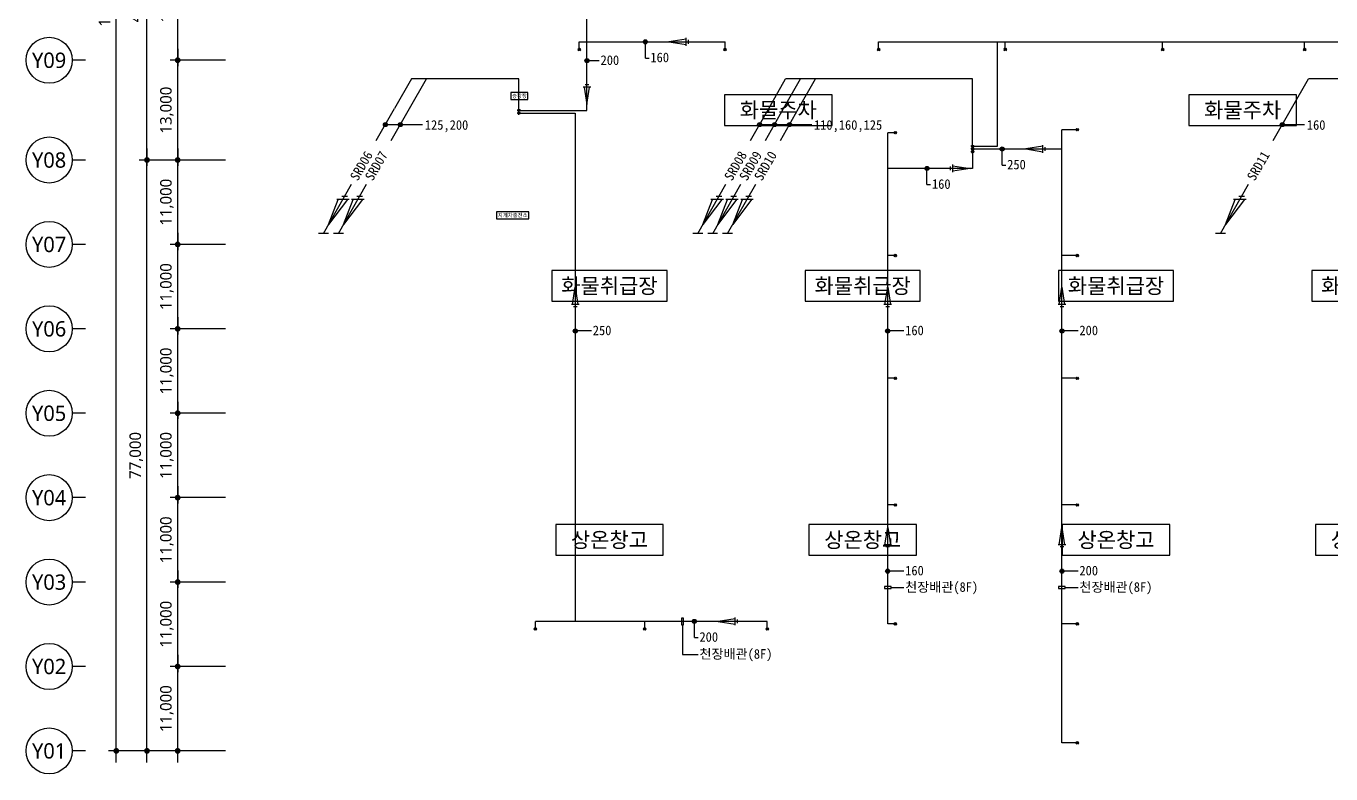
# Model space of a CAD drawing. Header units: millimetres. Extents: x 5104319 to 7084979, y 3076390 to 3633130.
# Drawn here: x 5997062 to 6167058, y 3392701 to 3490152 of the extents above; entities that cross this region are included whole.
import ezdxf
from ezdxf.enums import TextEntityAlignment as Align

# ---------------------------------------------------------------- set-up
doc = ezdxf.new("R2010")
doc.units = ezdxf.units.MM
doc.header["$PDMODE"] = 1
doc.layers.get('Defpoints').update_dxf_attribs({"color": 140})
for name, color, linetype, lineweight in [('A-AXIS-BUBL', 7, 'Continuous', 25), ('A-DIMS', 7, 'Continuous', 25), ('A-XXXX-TXT2', 3, 'Continuous', 25)]:
    doc.layers.add(name, color=color, linetype=linetype, lineweight=lineweight)
for name, color, linetype in [('ARCH', 8, 'Continuous'), ('사이포닉0', 3, 'Continuous'), ('사이포닉1', 3, 'Continuous')]:
    doc.layers.add(name, color=color, linetype=linetype)
doc.styles.add('HY울릉도L', font='')
doc.styles.add('XR-평면도$0$맑은 고딕', font='malgun.ttf')
doc.styles.add('맑은고딕', font='malgun.ttf')
doc.styles.add('사이포닉', font='')
doc.styles.get('HY울릉도L').set_extended_font_data('Dotum')
doc.styles.get('사이포닉').set_extended_font_data('GulimChe')
doc.dimstyles.new('CDIM', dxfattribs={"dimtxt": 3, "dimasz": 1.5, "dimexe": 2, "dimexo": 1, "dimgap": 1, "dimtad": 1, "dimdec": 0, "dimrnd": 0.5, "dimzin": 0, "dimdsep": 32, "dimlunit": 6, "dimtxsty": 'HY울릉도L', "dimblk1": '_CIDOT', "dimblk2": '_CIDOT', "dimsah": 1, "dimcen": 5.5, "dimclrd": 2, "dimclre": 2, "dimclrt": 7, "dimadec": 0, "dimazin": 0, "dimtfac": 1, "dimtdec": 0, "dimtix": 1, "dimtmove": 2, "dimatfit": 1, "dimldrblk": '_CIDOT', "dimfxl": 1, "dimtolj": 1, "dimtzin": 0, "dimlwd": -1, "dimarcsym": 0})

# ---------------------------------------------------------------- blocks, each defined once
blk = doc.blocks.new('_CIDOT')
at = {"color": 0, "linetype": 'ByBlock'}
blk.add_line((2, 0), (-1, 0), dxfattribs=at)
at = {"color": 0, "linetype": 'ByBlock', "const_width": 0.5}
blk.add_lwpolyline([(-0.25, 0, 1), (0.25, 0, 1)], format="xyb", close=True, dxfattribs=at)
blk = doc.blocks.new('*D8')
at = {"layer": 'A-DIMS', "lineweight": -2, "transparency": 16777216}
for p, q in [((93193, 67121), (85943, 67121)), ((93193, 56121), (85943, 56121))]:
    blk.add_line(p, q, dxfattribs=at)
at = {"layer": 'A-DIMS', "transparency": 16777216}
blk.add_line((86943, 56871), (86943, 66371), dxfattribs=at)
at = {"layer": 'Defpoints', "color": 0, "transparency": 16777216}
for p in [(86943, 67121), (93693, 67121), (93693, 56121)]:
    blk.add_point(p, dxfattribs=at)
at = {"layer": 'A-DIMS', "transparency": 16777216, "xscale": 750, "yscale": 750, "zscale": 750}
for p, rotation in [((86943, 67121), 90), ((86943, 56121), 270)]:
    blk.add_blockref('_CIDOT', p, dxfattribs=dict(at, rotation=rotation))
at = {"layer": 'A-DIMS', "color": 3, "transparency": 16777216, "insert": (85538, 61621), "char_height": 1500, "attachment_point": 5, "rotation": 90, "style": '맑은고딕'}
blk.add_mtext('\\A1;11,000', dxfattribs=at)
blk = doc.blocks.new('*D9')
at = {"layer": 'A-DIMS', "lineweight": -2, "transparency": 16777216}
for p, q in [((93193, 78121), (85943, 78121)), ((93193, 67121), (85943, 67121))]:
    blk.add_line(p, q, dxfattribs=at)
at = {"layer": 'A-DIMS', "transparency": 16777216}
blk.add_line((86943, 67871), (86943, 77371), dxfattribs=at)
at = {"layer": 'Defpoints', "color": 0, "transparency": 16777216}
for p in [(86943, 78121), (93693, 78121), (93693, 67121)]:
    blk.add_point(p, dxfattribs=at)
at = {"layer": 'A-DIMS', "transparency": 16777216, "xscale": 750, "yscale": 750, "zscale": 750}
for p, rotation in [((86943, 78121), 90), ((86943, 67121), 270)]:
    blk.add_blockref('_CIDOT', p, dxfattribs=dict(at, rotation=rotation))
at = {"layer": 'A-DIMS', "color": 3, "transparency": 16777216, "insert": (85538, 72621), "char_height": 1500, "attachment_point": 5, "rotation": 90, "style": '맑은고딕'}
blk.add_mtext('\\A1;11,000', dxfattribs=at)
blk = doc.blocks.new('*D10')
at = {"layer": 'A-DIMS', "lineweight": -2, "transparency": 16777216}
for p, q in [((93193, 89121), (85943, 89121)), ((93193, 78121), (85943, 78121))]:
    blk.add_line(p, q, dxfattribs=at)
at = {"layer": 'A-DIMS', "transparency": 16777216}
blk.add_line((86943, 78871), (86943, 88371), dxfattribs=at)
at = {"layer": 'Defpoints', "color": 0, "transparency": 16777216}
for p in [(86943, 89121), (93693, 89121), (93693, 78121)]:
    blk.add_point(p, dxfattribs=at)
at = {"layer": 'A-DIMS', "transparency": 16777216, "xscale": 750, "yscale": 750, "zscale": 750}
for p, rotation in [((86943, 89121), 90), ((86943, 78121), 270)]:
    blk.add_blockref('_CIDOT', p, dxfattribs=dict(at, rotation=rotation))
at = {"layer": 'A-DIMS', "color": 3, "transparency": 16777216, "insert": (85538, 83621), "char_height": 1500, "attachment_point": 5, "rotation": 90, "style": '맑은고딕'}
blk.add_mtext('\\A1;11,000', dxfattribs=at)
blk = doc.blocks.new('*D11')
at = {"layer": 'A-DIMS', "lineweight": -2, "transparency": 16777216}
for p, q in [((93193, 100121), (85943, 100121)), ((93193, 89121), (85943, 89121))]:
    blk.add_line(p, q, dxfattribs=at)
at = {"layer": 'A-DIMS', "transparency": 16777216}
blk.add_line((86943, 89871), (86943, 99371), dxfattribs=at)
at = {"layer": 'Defpoints', "color": 0, "transparency": 16777216}
for p in [(86943, 100121), (93693, 100121), (93693, 89121)]:
    blk.add_point(p, dxfattribs=at)
at = {"layer": 'A-DIMS', "transparency": 16777216, "xscale": 750, "yscale": 750, "zscale": 750}
for p, rotation in [((86943, 100121), 90), ((86943, 89121), 270)]:
    blk.add_blockref('_CIDOT', p, dxfattribs=dict(at, rotation=rotation))
at = {"layer": 'A-DIMS', "color": 3, "transparency": 16777216, "insert": (85538, 94621), "char_height": 1500, "attachment_point": 5, "rotation": 90, "style": '맑은고딕'}
blk.add_mtext('\\A1;11,000', dxfattribs=at)
blk = doc.blocks.new('*D12')
at = {"layer": 'A-DIMS', "lineweight": -2, "transparency": 16777216}
for p, q in [((93193, 111121), (85943, 111121)), ((93193, 100121), (85943, 100121))]:
    blk.add_line(p, q, dxfattribs=at)
at = {"layer": 'A-DIMS', "transparency": 16777216}
blk.add_line((86943, 100871), (86943, 110371), dxfattribs=at)
at = {"layer": 'Defpoints', "color": 0, "transparency": 16777216}
for p in [(86943, 111121), (93693, 111121), (93693, 100121)]:
    blk.add_point(p, dxfattribs=at)
at = {"layer": 'A-DIMS', "transparency": 16777216, "xscale": 750, "yscale": 750, "zscale": 750}
for p, rotation in [((86943, 111121), 90), ((86943, 100121), 270)]:
    blk.add_blockref('_CIDOT', p, dxfattribs=dict(at, rotation=rotation))
at = {"layer": 'A-DIMS', "color": 3, "transparency": 16777216, "insert": (85538, 105621), "char_height": 1500, "attachment_point": 5, "rotation": 90, "style": '맑은고딕'}
blk.add_mtext('\\A1;11,000', dxfattribs=at)
blk = doc.blocks.new('*D13')
at = {"layer": 'A-DIMS', "lineweight": -2, "transparency": 16777216}
for p, q in [((93193, 122121), (85943, 122121)), ((93193, 111121), (85943, 111121))]:
    blk.add_line(p, q, dxfattribs=at)
at = {"layer": 'A-DIMS', "transparency": 16777216}
blk.add_line((86943, 111871), (86943, 121371), dxfattribs=at)
at = {"layer": 'Defpoints', "color": 0, "transparency": 16777216}
for p in [(86943, 122121), (93693, 122121), (93693, 111121)]:
    blk.add_point(p, dxfattribs=at)
at = {"layer": 'A-DIMS', "transparency": 16777216, "xscale": 750, "yscale": 750, "zscale": 750}
for p, rotation in [((86943, 122121), 90), ((86943, 111121), 270)]:
    blk.add_blockref('_CIDOT', p, dxfattribs=dict(at, rotation=rotation))
at = {"layer": 'A-DIMS', "color": 3, "transparency": 16777216, "insert": (85538, 116621), "char_height": 1500, "attachment_point": 5, "rotation": 90, "style": '맑은고딕'}
blk.add_mtext('\\A1;11,000', dxfattribs=at)
blk = doc.blocks.new('*D14')
at = {"layer": 'A-DIMS', "lineweight": -2, "transparency": 16777216}
for p, q in [((93193, 135121), (85943, 135121)), ((93193, 122121), (85943, 122121))]:
    blk.add_line(p, q, dxfattribs=at)
at = {"layer": 'A-DIMS', "transparency": 16777216}
blk.add_line((86943, 122871), (86943, 134371), dxfattribs=at)
at = {"layer": 'Defpoints', "color": 0, "transparency": 16777216}
for p in [(86943, 135121), (93693, 135121), (93693, 122121)]:
    blk.add_point(p, dxfattribs=at)
at = {"layer": 'A-DIMS', "transparency": 16777216, "xscale": 750, "yscale": 750, "zscale": 750}
for p, rotation in [((86943, 135121), 90), ((86943, 122121), 270)]:
    blk.add_blockref('_CIDOT', p, dxfattribs=dict(at, rotation=rotation))
at = {"layer": 'A-DIMS', "color": 3, "transparency": 16777216, "insert": (85538, 128621), "char_height": 1500, "attachment_point": 5, "rotation": 90, "style": '맑은고딕'}
blk.add_mtext('\\A1;13,000', dxfattribs=at)
blk = doc.blocks.new('*D15')
at = {"layer": 'A-DIMS', "lineweight": -2, "transparency": 16777216}
for p, q in [((93193, 151121), (85943, 151121)), ((93193, 135121), (85943, 135121))]:
    blk.add_line(p, q, dxfattribs=at)
at = {"layer": 'A-DIMS', "transparency": 16777216}
blk.add_line((86943, 135871), (86943, 150371), dxfattribs=at)
at = {"layer": 'Defpoints', "color": 0, "transparency": 16777216}
for p in [(86943, 151121), (93693, 151121), (93693, 135121)]:
    blk.add_point(p, dxfattribs=at)
at = {"layer": 'A-DIMS', "transparency": 16777216, "xscale": 750, "yscale": 750, "zscale": 750}
for p, rotation in [((86943, 151121), 90), ((86943, 135121), 270)]:
    blk.add_blockref('_CIDOT', p, dxfattribs=dict(at, rotation=rotation))
at = {"layer": 'A-DIMS', "color": 3, "transparency": 16777216, "insert": (85538, 143121), "char_height": 1500, "attachment_point": 5, "rotation": 90, "style": '맑은고딕'}
blk.add_mtext('\\A1;16,000', dxfattribs=at)
blk = doc.blocks.new('*D24')
at = {"layer": 'A-DIMS', "lineweight": -2, "transparency": 16777216}
for p, q in [((93193, 122121), (81943, 122121)), ((93193, 45121), (81943, 45121))]:
    blk.add_line(p, q, dxfattribs=at)
at = {"layer": 'A-DIMS', "transparency": 16777216}
blk.add_line((82943, 45871), (82943, 121371), dxfattribs=at)
at = {"layer": 'Defpoints', "color": 0, "transparency": 16777216}
for p in [(82943, 122121), (93693, 122121), (93693, 45121)]:
    blk.add_point(p, dxfattribs=at)
at = {"layer": 'A-DIMS', "transparency": 16777216, "xscale": 750, "yscale": 750, "zscale": 750}
for p, rotation in [((82943, 122121), 90), ((82943, 45121), 270)]:
    blk.add_blockref('_CIDOT', p, dxfattribs=dict(at, rotation=rotation))
at = {"layer": 'A-DIMS', "color": 3, "transparency": 16777216, "insert": (81542, 83621), "char_height": 1500, "attachment_point": 5, "rotation": 90, "style": '맑은고딕'}
blk.add_mtext('\\A1;77,000', dxfattribs=at)
blk = doc.blocks.new('*D25')
at = {"layer": 'A-DIMS', "lineweight": -2, "transparency": 16777216}
for p, q in [((93193, 241121), (77943, 241121)), ((93193, 45121), (77943, 45121))]:
    blk.add_line(p, q, dxfattribs=at)
at = {"layer": 'A-DIMS', "transparency": 16777216}
blk.add_line((78943, 45871), (78943, 240371), dxfattribs=at)
at = {"layer": 'Defpoints', "color": 0, "transparency": 16777216}
for p in [(78943, 241121), (93693, 241121), (93693, 45121)]:
    blk.add_point(p, dxfattribs=at)
at = {"layer": 'A-DIMS', "transparency": 16777216, "xscale": 750, "yscale": 750, "zscale": 750}
for p, rotation in [((78943, 241121), 90), ((78943, 45121), 270)]:
    blk.add_blockref('_CIDOT', p, dxfattribs=dict(at, rotation=rotation))
at = {"layer": 'A-DIMS', "color": 3, "transparency": 16777216, "insert": (77538, 143121), "char_height": 1500, "attachment_point": 5, "rotation": 90, "style": '맑은고딕'}
blk.add_mtext('\\A1;196,000', dxfattribs=at)
blk = doc.blocks.new('*D26')
at = {"layer": 'A-DIMS', "lineweight": -2, "transparency": 16777216}
for p, q in [((93193, 56121), (85943, 56121)), ((93193, 45121), (85943, 45121))]:
    blk.add_line(p, q, dxfattribs=at)
at = {"layer": 'A-DIMS', "transparency": 16777216}
blk.add_line((86943, 45871), (86943, 55371), dxfattribs=at)
at = {"layer": 'Defpoints', "color": 0, "transparency": 16777216}
for p in [(86943, 56121), (93693, 56121), (93693, 45121)]:
    blk.add_point(p, dxfattribs=at)
at = {"layer": 'A-DIMS', "transparency": 16777216, "xscale": 750, "yscale": 750, "zscale": 750}
for p, rotation in [((86943, 56121), 90), ((86943, 45121), 270)]:
    blk.add_blockref('_CIDOT', p, dxfattribs=dict(at, rotation=rotation))
at = {"layer": 'A-DIMS', "color": 3, "transparency": 16777216, "insert": (85538, 50621), "char_height": 1500, "attachment_point": 5, "rotation": 90, "style": '맑은고딕'}
blk.add_mtext('\\A1;11,000', dxfattribs=at)
blk = doc.blocks.new('*D27')
at = {"layer": 'A-DIMS', "lineweight": -2, "transparency": 16777216}
for p, q in [((93193, 164121), (81943, 164121)), ((93193, 122121), (81943, 122121))]:
    blk.add_line(p, q, dxfattribs=at)
at = {"layer": 'A-DIMS', "transparency": 16777216}
blk.add_line((82943, 122871), (82943, 163371), dxfattribs=at)
at = {"layer": 'Defpoints', "color": 0, "transparency": 16777216}
for p in [(82943, 164121), (93693, 164121), (93693, 122121)]:
    blk.add_point(p, dxfattribs=at)
at = {"layer": 'A-DIMS', "transparency": 16777216, "xscale": 750, "yscale": 750, "zscale": 750}
for p, rotation in [((82943, 164121), 90), ((82943, 122121), 270)]:
    blk.add_blockref('_CIDOT', p, dxfattribs=dict(at, rotation=rotation))
at = {"layer": 'A-DIMS', "color": 3, "transparency": 16777216, "insert": (81542, 143121), "char_height": 1500, "attachment_point": 5, "rotation": 90, "style": '맑은고딕'}
blk.add_mtext('\\A1;42,000', dxfattribs=at)
blk = doc.blocks.new('글_화물주차')
at = {"layer": 'A-XXXX-TXT2', "color": 0}
blk.add_lwpolyline([(-7000, -2000), (7000, -2000), (7000, 2000), (-7000, 2000)], close=True, dxfattribs=at)
at = {"layer": 'A-XXXX-TXT2', "style": '맑은고딕'}
blk.add_text('화물주차', height=2000, dxfattribs=at).set_placement((0, 0), align=Align.MIDDLE_CENTER)
blk = doc.blocks.new('글_상온창고')
at = {"layer": 'A-XXXX-TXT2', "color": 0}
blk.add_lwpolyline([(-7000, -2000), (7000, -2000), (7000, 2000), (-7000, 2000)], close=True, dxfattribs=at)
at = {"layer": 'A-XXXX-TXT2', "style": '맑은고딕'}
blk.add_text('상온창고', height=2000, dxfattribs=at).set_placement((0, 0), align=Align.MIDDLE_CENTER)
blk = doc.blocks.new('글_지게차충전소')
at = {"layer": 'A-XXXX-TXT2', "color": 0, "ltscale": 100}
blk.add_lwpolyline([(-2100, 450), (-2100, -450), (2100, -450), (2100, 450)], close=True, dxfattribs=at)
at = {"layer": 'A-XXXX-TXT2', "ltscale": 100, "style": 'XR-평면도$0$맑은 고딕'}
blk.add_text('지게차충전소', height=500, dxfattribs=at).set_placement((0, 0), align=Align.MIDDLE_CENTER)
blk = doc.blocks.new('글_작업장')
at = {"layer": 'A-XXXX-TXT2', "color": 0}
blk.add_lwpolyline([(-7500, -2000), (7500, -2000), (7500, 2000), (-7500, 2000)], close=True, dxfattribs=at)
at = {"layer": 'A-XXXX-TXT2', "style": '맑은고딕'}
blk.add_text('화물취급장', height=2000, dxfattribs=at).set_placement((0, 0), align=Align.MIDDLE_CENTER)
blk = doc.blocks.new('글_승강장')
at = {"layer": 'A-XXXX-TXT2', "color": 0, "ltscale": 100}
blk.add_lwpolyline([(-1100, 450), (-1100, -450), (1100, -450), (1100, 450)], close=True, dxfattribs=at)
at = {"layer": 'A-XXXX-TXT2', "ltscale": 100, "style": 'XR-평면도$0$맑은 고딕'}
blk.add_text('승강장', height=500, dxfattribs=at).set_placement((0, 0), align=Align.MIDDLE_CENTER)
blk = doc.blocks.new('VALD01')
at = {"color": 2}
for p, q in [((-1.96, 0.7), (2.54, 0)), ((2.54, 0), (-1.96, -0.7))]:
    blk.add_line(p, q, dxfattribs=at)
for points in [[(-2.54, -0.48), (-2.54, 0.48)], [(-1.96, -1), (-1.96, 1)]]:
    blk.add_lwpolyline(points, dxfattribs=at)
blk = doc.blocks.new('RISER2')
at = {"color": 2}
for p, q in [((491, 735), (343, 735)), ((534, 654), (209, 654))]:
    blk.add_line(p, q, dxfattribs=at)
at = {"color": 1}
for p, q in [((491, 654), (0, 0)), ((0, 0), (251, 654))]:
    blk.add_line(p, q, dxfattribs=at)
blk = doc.blocks.new('DIM(210222)')
for p, q in [((74943, 135120.6), (73193, 135120.6)), ((74943, 122120.6), (73193, 122120.6)), ((74943, 111120.6), (73193, 111120.6)), ((74943, 100120.6), (73193, 100120.6)), ((74943, 89120.6), (73193, 89120.6)), ((74943, 78120.6), (73193, 78120.6)), ((74943, 67120.6), (73193, 67120.6)), ((74943, 56120.6), (73193, 56120.6)), ((74943, 45120.6), (73193, 45120.6))]:
    blk.add_line(p, q)
at = {"layer": 'A-AXIS-BUBL', "ltscale": 0.2}
for centre in [(70193, 135120.6), (70193, 122120.6), (70193, 111120.6), (70193, 100120.6), (70193, 89120.6), (70193, 78120.6), (70193, 67120.6), (70193, 56120.6), (70193, 45120.6)]:
    blk.add_circle(centre, 3000, dxfattribs=at)
at = {"layer": 'A-XXXX-TXT2', "ltscale": 0.2, "style": '맑은고딕'}
for s, p in [('Y09', (70193, 135120.6)), ('Y08', (70193, 122120.6)), ('Y07', (70193, 111120.6)), ('Y06', (70193, 100120.6)), ('Y05', (70193, 89120.6)), ('Y04', (70193, 78120.6)), ('Y03', (70193, 67120.6)), ('Y02', (70193, 56120.6)), ('Y01', (70193, 45120.6))]:
    blk.add_text(s, height=2000, dxfattribs=at).set_placement(p, align=Align.MIDDLE)
at = {"layer": 'A-DIMS'}
for p1, p2, distance, picture, middle in [((93693, 45120.6), (93693, 241120.6), 14750, '*D25', (77538.1, 143120.6)), ((93693, 122120.6), (93693, 164120.6), 10750, '*D27', (81542.2, 143120.6)), ((93693, 135120.6), (93693, 151120.6), 6750, '*D15', (85538.1, 143120.6)), ((93693, 122120.6), (93693, 135120.6), 6750, '*D14', (85538.1, 128620.6)), ((93693, 45120.6), (93693, 122120.6), 10750, '*D24', (81542.2, 83620.6)), ((93693, 111120.6), (93693, 122120.6), 6750, '*D13', (85538.1, 116620.6)), ((93693, 100120.6), (93693, 111120.6), 6750, '*D12', (85538.1, 105620.6)), ((93693, 89120.6), (93693, 100120.6), 6750, '*D11', (85538.1, 94620.6)), ((93693, 78120.6), (93693, 89120.6), 6750, '*D10', (85538.1, 83620.6)), ((93693, 67120.6), (93693, 78120.6), 6750, '*D9', (85538.1, 72620.6)), ((93693, 56120.6), (93693, 67120.6), 6750, '*D8', (85538.1, 61620.6)), ((93693, 45120.6), (93693, 56120.6), 6750, '*D26', (85538.1, 50620.6))]:
    dim = blk.add_aligned_dim(p1=p1, p2=p2, distance=distance, dimstyle='CDIM', override={"dimscale": 500, "dimtxsty": '맑은고딕', "dimclrd": 256, "dimclre": 256, "dimclrt": 3}, dxfattribs=at)
    dim.commit()
    dim.dimension.update_dxf_attribs({"geometry": picture, "text_midpoint": middle})

msp = doc.modelspace()

# ---------------------------------------------------------------- linework, layer by layer
at = {"layer": '사이포닉0'}
for p, q in [((6070125.9, 3479155.7), (6070125.9, 3499900.8)), ((6069125.9, 3487100.8), (6069125.9, 3488100.8)), ((6069125.9, 3488100.8), (6088125.9, 3488100.8)), ((6088125.9, 3487100.8), (6088125.9, 3488100.8)), ((6108125.9, 3488100.8), (6220125.9, 3488100.8)), ((6108125.9, 3487100.8), (6108125.9, 3488100.8)), ((6123611.8, 3474487.2), (6123611.8, 3488100.8)), ((6124625.9, 3487100.8), (6124625.9, 3488100.8)), ((6145125.9, 3487100.8), (6145125.9, 3488100.8)), ((6163625.9, 3487100.8), (6163625.9, 3488100.8)), ((6061261.8, 3479155.7), (6070125.9, 3479155.7)), ((6061261.8, 3478805.7), (6068611.8, 3478805.7)), ((6068611.8, 3478805.7), (6068611.8, 3412575.8)), ((6132011.8, 3396750.8), (6132011.8, 3476650.8)), ((6134011.8, 3476650.8), (6132011.8, 3476650.8)), ((6109311.8, 3412250.8), (6109311.8, 3476250.8)), ((6110311.8, 3476250.8), (6109311.8, 3476250.8)), ((6120370, 3474487.2), (6123611.8, 3474487.2)), ((6120370, 3474137.2), (6132011.8, 3474137.2)), ((6120370, 3473787.2), (6120370, 3471600.8)), ((6120370, 3471600.8), (6109311.8, 3471600.8)), ((6110311.8, 3460250.8), (6109311.8, 3460250.8)), ((6134011.8, 3460250.8), (6132011.8, 3460250.8)), ((6110311.8, 3444250.8), (6109311.8, 3444250.8)), ((6134011.8, 3444250.8), (6132011.8, 3444250.8)), ((6110311.8, 3427750.8), (6109311.8, 3427750.8)), ((6134011.8, 3427750.8), (6132011.8, 3427750.8)), ((6093627.9, 3412575.8), (6063417.3, 3412575.8)), ((6063417.3, 3411575.8), (6063417.3, 3412575.8)), ((6077661.8, 3411575.8), (6077661.8, 3412575.8)), ((6093627.9, 3411575.8), (6093627.9, 3412575.8)), ((6110311.8, 3412250.8), (6109311.8, 3412250.8)), ((6134011.8, 3412250.8), (6132011.8, 3412250.8)), ((6134011.8, 3396750.8), (6132011.8, 3396750.8))]:
    msp.add_line(p, q, dxfattribs=at)
at = {"layer": '사이포닉0', "color": 1}
for p, q in [((6068966.8, 3486941.7), (6069285, 3487259.9)), ((6068966.8, 3487259.9), (6069285, 3486941.7)), ((6077741.2, 3485993.1), (6077741.2, 3488100.8)), ((6087966.8, 3486941.7), (6088285, 3487259.9)), ((6087966.8, 3487259.9), (6088285, 3486941.7)), ((6107966.8, 3486941.7), (6108285, 3487259.9)), ((6107966.8, 3487259.9), (6108285, 3486941.7)), ((6124466.8, 3486941.7), (6124785, 3487259.9)), ((6124466.8, 3487259.9), (6124785, 3486941.7)), ((6144966.8, 3486941.7), (6145285, 3487259.9)), ((6144966.8, 3487259.9), (6145285, 3486941.7)), ((6144966.8, 3486941.7), (6145285, 3487259.9)), ((6144966.8, 3487259.9), (6145285, 3486941.7)), ((6163466.8, 3486941.7), (6163785, 3487259.9)), ((6163466.8, 3487259.9), (6163785, 3486941.7)), ((6071733.6, 3485636.2), (6070125.9, 3485636.2)), ((6077741.2, 3485993.1), (6078225.7, 3485993.1)), ((6061486.8, 3479155.7), (6061036.8, 3479155.7)), ((6061486.8, 3478805.7), (6061036.8, 3478805.7)), ((6061261.8, 3478930.7), (6061261.8, 3479380.7)), ((6061261.8, 3478580.7), (6061261.8, 3479030.7)), ((6133852.7, 3476491.7), (6134170.9, 3476809.9)), ((6133852.7, 3476809.9), (6134170.9, 3476491.7)), ((6110152.7, 3476091.7), (6110470.9, 3476409.9)), ((6110152.7, 3476409.9), (6110470.9, 3476091.7)), ((6120595, 3474487.2), (6120145, 3474487.2)), ((6120595, 3474137.2), (6120145, 3474137.2)), ((6120595, 3473787.2), (6120145, 3473787.2)), ((6120370, 3474262.2), (6120370, 3474712.2)), ((6120370, 3473912.2), (6120370, 3474362.2)), ((6120370, 3473562.2), (6120370, 3474012.2)), ((6124224.8, 3472029.5), (6124224.8, 3474137.2)), ((6114426.2, 3469493.1), (6114426.2, 3471600.8)), ((6124224.8, 3472029.5), (6124709.3, 3472029.5)), ((6114426.2, 3469493.1), (6114910.7, 3469493.1)), ((6110152.7, 3460091.7), (6110470.9, 3460409.9)), ((6110152.7, 3460409.9), (6110470.9, 3460091.7)), ((6133852.7, 3460091.7), (6134170.9, 3460409.9)), ((6133852.7, 3460409.9), (6134170.9, 3460091.7)), ((6070719.5, 3450419.9), (6068611.8, 3450419.9)), ((6111419.5, 3450419.9), (6109311.8, 3450419.9)), ((6134119.5, 3450419.9), (6132011.8, 3450419.9)), ((6110152.7, 3444091.7), (6110470.9, 3444409.9)), ((6110152.7, 3444409.9), (6110470.9, 3444091.7)), ((6133852.7, 3444091.7), (6134170.9, 3444409.9)), ((6133852.7, 3444409.9), (6134170.9, 3444091.7)), ((6110152.7, 3427591.7), (6110470.9, 3427909.9)), ((6110152.7, 3427909.9), (6110470.9, 3427591.7)), ((6133852.7, 3427591.7), (6134170.9, 3427909.9)), ((6133852.7, 3427909.9), (6134170.9, 3427591.7)), ((6111419.5, 3419117.5), (6109311.8, 3419117.5)), ((6134119.5, 3419117.5), (6132011.8, 3419117.5)), ((6109746, 3416979.9), (6111419.5, 3416979.9)), ((6132446, 3416979.9), (6134119.5, 3416979.9)), ((6082599.5, 3412141.6), (6082599.5, 3408255.9)), ((6084134, 3410468.1), (6084134, 3412575.8)), ((6110152.7, 3412091.7), (6110470.9, 3412409.9)), ((6110152.7, 3412409.9), (6110470.9, 3412091.7)), ((6133852.7, 3412091.7), (6134170.9, 3412409.9)), ((6133852.7, 3412409.9), (6134170.9, 3412091.7)), ((6063258.2, 3411416.7), (6063576.4, 3411734.9)), ((6063258.2, 3411734.9), (6063576.4, 3411416.7)), ((6077502.7, 3411416.7), (6077820.9, 3411734.9)), ((6077502.7, 3411734.9), (6077820.9, 3411416.7)), ((6084134, 3410468.1), (6084618.5, 3410468.1)), ((6093468.8, 3411416.7), (6093787, 3411734.9)), ((6093468.8, 3411734.9), (6093787, 3411416.7)), ((6082599.5, 3408255.9), (6084618.5, 3408255.9)), ((6133852.7, 3396591.7), (6134170.9, 3396909.9)), ((6133852.7, 3396909.9), (6134170.9, 3396591.7))]:
    msp.add_line(p, q, dxfattribs=at)
at = {"layer": '사이포닉0', "color": 1, "elevation": 0}
for points in [[(6109746, 3417110.7), (6108877.6, 3417110.7), (6108877.6, 3416849.1), (6109746, 3416849.1)], [(6132446, 3417110.7), (6131577.6, 3417110.7), (6131577.6, 3416849.1), (6132446, 3416849.1)], [(6082730.3, 3412141.6), (6082730.3, 3413010), (6082468.6, 3413010), (6082468.6, 3412141.6)]]:
    msp.add_lwpolyline(points, close=True, dxfattribs=at)
at = {"layer": '사이포닉0', "color": 1}
for centre, radius in [((6077741.2, 3488100.8), 265.8), ((6077741.2, 3488100.8), 181.3), ((6070125.9, 3485636.2), 265.8), ((6070125.9, 3485636.2), 181.3), ((6124224.8, 3474137.2), 265.8), ((6124224.8, 3474137.2), 181.3), ((6114426.2, 3471600.8), 265.8), ((6114426.2, 3471600.8), 181.3), ((6068611.8, 3450419.9), 265.8), ((6068611.8, 3450419.9), 181.3), ((6109311.8, 3450419.9), 265.8), ((6109311.8, 3450419.9), 181.3), ((6132011.8, 3450419.9), 265.8), ((6132011.8, 3450419.9), 181.3), ((6109311.8, 3419117.5), 265.8), ((6109311.8, 3419117.5), 181.3), ((6132011.8, 3419117.5), 265.8), ((6132011.8, 3419117.5), 181.3), ((6084134, 3412575.8), 265.8), ((6084134, 3412575.8), 181.3)]:
    msp.add_circle(centre, radius, dxfattribs=at)
at = {"layer": '사이포닉0'}
for centre in [(6069125.9, 3487100.8), (6088125.9, 3487100.8), (6108125.9, 3487100.8), (6124625.9, 3487100.8), (6145125.9, 3487100.8), (6145125.9, 3487100.8), (6163625.9, 3487100.8), (6061261.8, 3479155.7), (6061261.8, 3478805.7), (6134011.8, 3476650.8), (6110311.8, 3476250.8), (6120370, 3474487.2), (6120370, 3474137.2), (6120370, 3473787.2), (6110311.8, 3460250.8), (6134011.8, 3460250.8), (6110311.8, 3444250.8), (6134011.8, 3444250.8), (6110311.8, 3427750.8), (6134011.8, 3427750.8), (6110311.8, 3412250.8), (6134011.8, 3412250.8), (6063417.3, 3411575.8), (6077661.8, 3411575.8), (6093627.9, 3411575.8), (6134011.8, 3396750.8)]:
    msp.add_circle(centre, 150, dxfattribs=at)
at = {"layer": '사이포닉1', "color": 1}
for p, q in [((6047009.4, 3479404.5), (6049211.8, 3483285.1)), ((6093811.8, 3479404.5), (6096014.3, 3483285.1)), ((6095761, 3479404.5), (6097963.4, 3483285.1)), ((6097710.1, 3479404.5), (6099912.6, 3483285.1)), ((6161921.2, 3479404.5), (6164123.7, 3483285.1)), ((6043873.8, 3477314.3), (6048713.7, 3477314.3)), ((6092625.4, 3477314.3), (6099414.5, 3477314.3)), ((6160734.8, 3477314.3), (6163625.6, 3477314.3)), ((6036461, 3463109.6), (6035162.4, 3463109.6)), ((6038410.2, 3463109.6), (6037111.6, 3463109.6)), ((6085212.6, 3463109.6), (6083914, 3463109.6)), ((6087161.8, 3463109.6), (6085863.1, 3463109.6)), ((6089110.9, 3463109.6), (6087812.3, 3463109.6)), ((6153322, 3463109.6), (6152023.4, 3463109.6))]:
    msp.add_line(p, q, dxfattribs=at)
at = {"layer": '사이포닉1', "color": 2}
for p, q in [((6042687.5, 3475224), (6045060.2, 3479404.5)), ((6044636.6, 3475224), (6047009.4, 3479404.5)), ((6091439.1, 3475224), (6093811.8, 3479404.5)), ((6093388.2, 3475224), (6095761, 3479404.5)), ((6095337.4, 3475224), (6097710.1, 3479404.5)), ((6159548.5, 3475224), (6161921.2, 3479404.5)), ((6035811.7, 3463109.6), (6039470.5, 3469556)), ((6037760.9, 3463109.6), (6041419.7, 3469556)), ((6084563.3, 3463109.6), (6088222.1, 3469556)), ((6086512.5, 3463109.6), (6090171.2, 3469556)), ((6088461.6, 3463109.6), (6092120.4, 3469556)), ((6152672.7, 3463109.6), (6156331.5, 3469556))]:
    msp.add_line(p, q, dxfattribs=at)
at = {"layer": '사이포닉1', "color": 1}
for points in [[(6061261.8, 3478805.7), (6061261.8, 3483285.1), (6047262.7, 3483285.1), (6045060.2, 3479404.5)], [(6120370, 3473787.2), (6120370, 3483285.1), (6096014.3, 3483285.1)], [(6186890.5, 3474634.7), (6186890.5, 3483285.1), (6164123.7, 3483285.1)]]:
    msp.add_lwpolyline(points, dxfattribs=at)
for centre, radius in [((6043873.8, 3477314.3), 265.8), ((6043873.8, 3477314.3), 181.3), ((6045823, 3477314.3), 265.8), ((6045823, 3477314.3), 181.3), ((6092625.4, 3477314.3), 265.8), ((6092625.4, 3477314.3), 181.3), ((6094574.6, 3477314.3), 265.8), ((6094574.6, 3477314.3), 181.3), ((6096523.8, 3477314.3), 265.8), ((6096523.8, 3477314.3), 181.3), ((6160734.8, 3477314.3), 265.8), ((6160734.8, 3477314.3), 181.3)]:
    msp.add_circle(centre, radius, dxfattribs=at)

# ---------------------------------------------------------------- block references
msp.add_blockref('DIM(210222)', (5929868.8, 3350580.2))
at = {"layer": 'ARCH'}
for name, p in [('글_승강장', (6061336.8, 3481045.2)), ('글_화물주차', (6095061.8, 3479200.8)), ('글_화물주차', (6155561.8, 3479200.8)), ('글_지게차충전소', (6060461.8, 3465500.8)), ('글_작업장', (6073061.8, 3456300.8)), ('글_작업장', (6106061.8, 3456300.8)), ('글_작업장', (6139061.8, 3456300.8)), ('글_작업장', (6172061.8, 3456300.8)), ('글_상온창고', (6073061.8, 3423200.8)), ('글_상온창고', (6106061.8, 3423200.8)), ('글_상온창고', (6139061.8, 3423200.8)), ('글_상온창고', (6172061.8, 3423200.8))]:
    msp.add_blockref(name, p, dxfattribs=at)
at = {"layer": '사이포닉0', "yscale": 500, "zscale": 500}
for p, xscale in [((6082083.6, 3488100.8), -500), ((6128567.2, 3474137.2), -500), ((6118768.6, 3471600.8), 500), ((6088476.4, 3412575.8), -500)]:
    msp.add_blockref('VALD01', p, dxfattribs=dict(at, xscale=xscale))
at = {"layer": '사이포닉0', "zscale": 500, "rotation": 90}
for p, xscale, yscale in [((6070125.9, 3481211.3), -500.0000000000002, 500.0000000000002), ((6068611.8, 3454844.8), 500, 500), ((6109311.8, 3454844.8), 500, 500), ((6132011.8, 3454844.8), 500, 500), ((6109311.8, 3423542.4), 500, 500), ((6132011.8, 3423542.4), 500, 500)]:
    msp.add_blockref('VALD01', p, dxfattribs=dict(at, xscale=xscale, yscale=yscale))
at = {"layer": '사이포닉1', "color": 2, "xscale": 5, "yscale": 5, "zscale": 5}
for p in [(6036479.6, 3464286.4), (6038428.8, 3464286.4), (6085231.2, 3464286.4), (6087180.4, 3464286.4), (6089129.6, 3464286.4), (6153340.6, 3464286.4)]:
    msp.add_blockref('RISER2', p, dxfattribs=at)

# ---------------------------------------------------------------- texts
at = {"layer": '사이포닉0', "color": 2, "style": '사이포닉'}
for s, p in [('160', (6078400, 3485448.2, 0)), ('200', (6071907.9, 3485091.3, 0)), ('250', (6124883.6, 3471484.6, 0)), ('160', (6115085, 3468948.2, 0)), ('250', (6070893.7, 3449875, 0)), ('160', (6111593.7, 3449875, 0)), ('200', (6134293.7, 3449875, 0)), ('160', (6111593.7, 3418572.6, 0)), ('200', (6134293.7, 3418572.6, 0)), ('천장배관(8F)', (6111593.7, 3416435, 0)), ('천장배관(8F)', (6134293.7, 3416435, 0)), ('200', (6084792.8, 3409923.2, 0)), ('천장배관(8F)', (6084792.8, 3407711, 0))]:
    msp.add_text(s, height=1250, dxfattribs=at).set_placement(p)
at = {"layer": '사이포닉1', "color": 2, "style": '사이포닉'}
for s, p in [('125,200', (6049013.9, 3476643.2)), ('110,160,125', (6099714.6, 3476643.2)), ('160', (6163925.7, 3476643.2))]:
    msp.add_text(s, height=1250, dxfattribs=at).set_placement(p)
for s, p in [('SRD06', (6040269, 3469880.8)), ('SRD07', (6042218.1, 3469880.8)), ('SRD08', (6089020.6, 3469880.8)), ('SRD09', (6090969.7, 3469880.8)), ('SRD10', (6092918.9, 3469880.8)), ('SRD11', (6157130, 3469880.8))]:
    msp.add_text(s, height=1250, rotation=60.000001, dxfattribs=at).set_placement(p)

doc.saveas('drawing.dxf')
